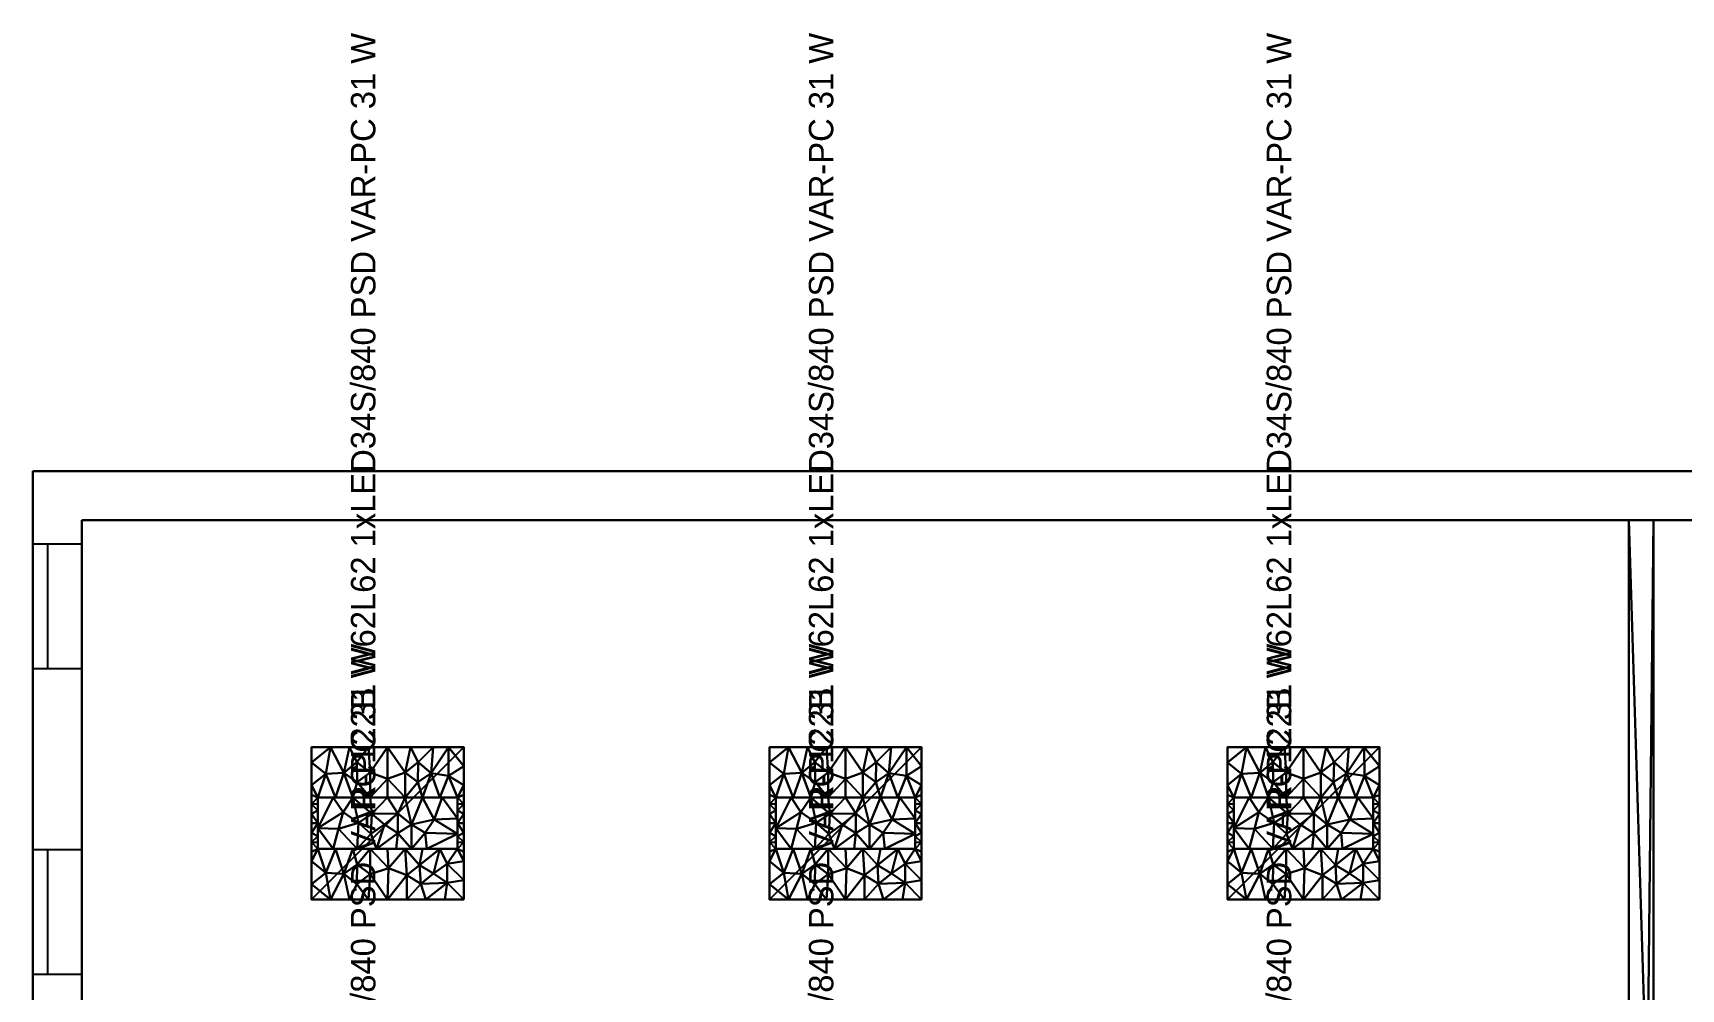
# Model space of a CAD drawing. Extents: x -15.3 to 44, y -4.2 to 20.6.
# Drawn here: x 26.02 to 32.75, y 16.71 to 20.62 of the extents above; entities that cross this region are included whole.
import ezdxf
from ezdxf.enums import TextEntityAlignment as Align

# ---------------------------------------------------------------- set-up
doc = ezdxf.new("R2010")
doc.units = 0
doc.header["$MEASUREMENT"] = 0
for name, color, linetype in [('rexp_3D-Objekte', 7, 'Continuous'), ('rexp_Leuchten', 7, 'Continuous'), ('rexp_Leuchten_3d', 7, 'Continuous'), ('rexp_Leuchten_Besch', 7, 'Continuous'), ('rexp_Raum_Besch', 7, 'Continuous'), ('rexp_Raumelemente', 7, 'Continuous')]:
    doc.layers.add(name, color=color, linetype=linetype)
doc.layers.get('rexp_Leuchten').off()

# ---------------------------------------------------------------- blocks, each defined once
blk = doc.blocks.new('rexp_room_100')
at = {"layer": 'rexp_Raumelemente', "color": 251, "true_color": 0x646464}
for p, q in [((40.994, 7.865, 3.03), (40.994, 22.711, 3.03)), ((40.994, 22.711, 3.03), (50.1292, 22.711, 3.03)), ((40.994, 22.711), (50.1292, 22.711)), ((40.994, 22.711, 3.03), (40.994, 22.711)), ((50.1292, 22.711, 3.03), (40.994, 22.711, 3.03)), ((40.994, 7.865), (40.994, 22.711)), ((40.994, 22.711, 3.03), (40.994, 7.865, 3.03)), ((40.994, 22.711), (40.994, 22.711, 3.03)), ((41.194, 22.511), (49.929, 22.511)), ((41.194, 8.065), (41.194, 22.511)), ((41.194, 22.511, 2.83), (41.194, 8.065, 2.83)), ((49.929, 22.511, 2.83), (41.194, 22.511, 2.83)), ((49.929, 22.511), (41.194, 22.511)), ((41.194, 22.511, 2.83), (49.929, 22.511, 2.83)), ((41.194, 22.511), (41.194, 22.511, 2.83)), ((41.194, 22.511), (41.194, 8.065)), ((41.194, 22.511, 2.83), (41.194, 22.511)), ((41.194, 8.065, 2.83), (41.194, 22.511, 2.83))]:
    blk.add_line(p, q, dxfattribs=at)
at = {"layer": 'rexp_Raum_Besch', "flags": 10}
for tag, rotation, p in [('L_257_9_0', 0.00001, (45.5615, 22.811)), ('L_257_8_0', 270, (50.2285, 21.9402)), ('L_257_7_0', 0.00005, (51.011, 21.67)), ('L_257_6_0', 89.95897, (52.391, 17.1768)), ('L_257_10_0', 90, (40.894, 15.288)), ('L_257_5_0', 359.97334, (51.0129, 12.6845)), ('L_257_4_0', 270, (50.2375, 10.5239)), ('L_257_3_0', 359.98689, (45.5654, 7.764))]:
    blk.add_attdef(tag, text='', height=0.1, rotation=rotation, dxfattribs=at).set_placement(p, align=Align.MIDDLE_CENTER)
at = {"layer": 'rexp_Raum_Besch', "flags": 8}
blk.add_attdef('Label', (-0.3, -0.3), '', height=0.1, dxfattribs=at)
blk = doc.blocks.new('rexp_wall_elem_100')
at = {"layer": 'rexp_Raumelemente', "color": 4, "true_color": 0x19ffff}
for p, q in [((40.994, 21.905, 0.2), (40.994, 22.415, 0.2)), ((40.994, 22.415, 2.8), (40.994, 21.905, 2.8)), ((40.994, 22.415, 0.2), (40.994, 22.415, 2.8)), ((40.994, 22.415, 2.8), (41.194, 22.415, 2.8)), ((40.994, 22.415, 0.2), (41.194, 22.415, 0.2)), ((41.054, 22.415, 0.2), (41.054, 21.905, 0.2)), ((41.054, 22.415, 2.8), (41.054, 22.415, 0.2)), ((41.194, 22.415, 0.2), (41.194, 21.905, 0.2)), ((41.194, 22.415, 2.8), (41.194, 22.415, 0.2)), ((41.194, 21.905, 2.8), (41.194, 22.415, 2.8)), ((41.194, 22.415, 2.8), (41.194, 22.415, 2.8)), ((41.194, 22.415, 0.2), (41.194, 22.415, 0.2)), ((40.994, 21.905, 2.8), (40.994, 21.905, 0.2)), ((40.994, 21.905, 2.8), (41.194, 21.905, 2.8)), ((40.994, 21.905, 0.2), (41.194, 21.905, 0.2)), ((41.054, 21.905, 2.8), (41.054, 21.905, 0.2)), ((41.194, 21.905, 0.2), (41.194, 21.905, 2.8)), ((41.194, 21.905, 2.8), (41.194, 21.905, 2.8)), ((41.194, 21.905, 0.2), (41.194, 21.905, 0.2)), ((40.994, 20.655, 0.2), (40.994, 21.165, 0.2)), ((40.994, 21.165, 2.8), (40.994, 20.655, 2.8)), ((40.994, 21.165, 0.2), (40.994, 21.165, 2.8)), ((40.994, 21.165, 2.8), (41.194, 21.165, 2.8)), ((40.994, 21.165, 0.2), (41.194, 21.165, 0.2)), ((41.054, 21.165, 0.2), (41.054, 20.655, 0.2)), ((41.054, 21.165, 2.8), (41.054, 21.165, 0.2)), ((41.194, 21.165, 0.2), (41.194, 20.655, 0.2)), ((41.194, 21.165, 2.8), (41.194, 21.165, 0.2)), ((41.194, 20.655, 2.8), (41.194, 21.165, 2.8)), ((41.194, 21.165, 2.8), (41.194, 21.165, 2.8)), ((41.194, 21.165, 0.2), (41.194, 21.165, 0.2)), ((40.994, 20.655, 2.8), (40.994, 20.655, 0.2)), ((40.994, 20.655, 2.8), (41.194, 20.655, 2.8)), ((40.994, 20.655, 0.2), (41.194, 20.655, 0.2)), ((41.054, 20.655, 2.8), (41.054, 20.655, 0.2)), ((41.194, 20.655, 0.2), (41.194, 20.655, 2.8)), ((41.194, 20.655, 2.8), (41.194, 20.655, 2.8)), ((41.194, 20.655, 0.2), (41.194, 20.655, 0.2))]:
    blk.add_line(p, q, dxfattribs=at)
at = {"layer": 'rexp_Raum_Besch', "flags": 10}
for tag, rotation, p in [('L_258_12_44', 90, (40.894, 22.16, 0.2)), ('L_259_1_52', 0.00008, (50.83, 21.67)), ('L_258_11_44', 90, (40.894, 20.91, 0.2)), ('L_258_10_44', 90, (40.894, 19.66, 0.2)), ('L_258_9_44', 90, (40.894, 18.41, 0.2)), ('L_258_8_44', 90, (40.894, 17.16, 0.2)), ('L_258_7_44', 90, (40.894, 15.91, 0.2)), ('L_258_6_44', 90, (40.894, 14.66, 0.2)), ('L_258_5_44', 90, (40.894, 13.41, 0.2)), ('L_258_4_44', 90, (40.894, 12.16, 0.2)), ('L_258_3_44', 90, (40.894, 10.91, 0.2)), ('L_258_2_44', 90, (40.894, 9.66, 0.2)), ('L_258_1_44', 90, (40.894, 8.41, 0.2))]:
    blk.add_attdef(tag, text='', height=0.1, rotation=rotation, dxfattribs=at).set_placement(p, align=Align.MIDDLE_CENTER)
blk.add_attdef('L_258_1_58', text='', height=0.1, dxfattribs=at).set_placement((51.789, 21.67), align=Align.MIDDLE_CENTER)
blk = doc.blocks.new('rexp_lib_99')
at = {"layer": 'rexp_Leuchten_Besch', "flags": 8}
blk.add_attdef('Label', (0.05, 0.05), '', height=0.1, dxfattribs=at)

msp = doc.modelspace()

# ---------------------------------------------------------------- block references
at = {"layer": 'rexp_Leuchten'}
ref = msp.add_blockref('rexp_lib_99', (27.467, 17.3913, 2.83), dxfattribs=dict(at, rotation=89.99999999999999))
ref.add_attrib('Label', 'RC122B W62L62 1xLED34S/840 PSD VAR-PC 31 W', (27.417, 17.4413, 2.83), dxfattribs={"layer": 'rexp_Leuchten_Besch', "height": 0.1, "rotation": 90})
ref = msp.add_blockref('rexp_lib_99', (29.339, 17.3913, 2.83), dxfattribs=dict(at, rotation=89.99999999999999))
ref.add_attrib('Label', 'RC122B W62L62 1xLED34S/840 PSD VAR-PC 31 W', (29.289, 17.4413, 2.83), dxfattribs={"layer": 'rexp_Leuchten_Besch', "height": 0.1, "rotation": 90})
ref = msp.add_blockref('rexp_lib_99', (31.211, 17.3913, 2.83), dxfattribs=dict(at, rotation=89.99999999999999))
ref.add_attrib('Label', 'RC122B W62L62 1xLED34S/840 PSD VAR-PC 31 W', (31.161, 17.4413, 2.83), dxfattribs={"layer": 'rexp_Leuchten_Besch', "height": 0.1, "rotation": 90})
ref = msp.add_blockref('rexp_lib_99', (27.467, 14.8943, 2.83), dxfattribs=dict(at, rotation=89.99999999999999))
ref.add_attrib('Label', 'RC122B W62L62 1xLED34S/840 PSD VAR-PC 31 W', (27.417, 14.9443, 2.83), dxfattribs={"layer": 'rexp_Leuchten_Besch', "height": 0.1, "rotation": 90})
ref = msp.add_blockref('rexp_lib_99', (29.339, 14.8943, 2.83), dxfattribs=dict(at, rotation=89.99999999999999))
ref.add_attrib('Label', 'RC122B W62L62 1xLED34S/840 PSD VAR-PC 31 W', (29.289, 14.9443, 2.83), dxfattribs={"layer": 'rexp_Leuchten_Besch', "height": 0.1, "rotation": 90})
ref = msp.add_blockref('rexp_lib_99', (31.211, 14.8943, 2.83), dxfattribs=dict(at, rotation=89.99999999999999))
ref.add_attrib('Label', 'RC122B W62L62 1xLED34S/840 PSD VAR-PC 31 W', (31.161, 14.9443, 2.83), dxfattribs={"layer": 'rexp_Leuchten_Besch', "height": 0.1, "rotation": 90})
at = {"layer": 'rexp_Raumelemente'}
for name in ['rexp_room_100', 'rexp_wall_elem_100']:
    msp.add_blockref(name, (-14.977, -3.8807), dxfattribs=at)

# ---------------------------------------------------------------- meshes
at = {"layer": 'rexp_3D-Objekte', "color": 254, "true_color": 0xd2d2d2}
mesh = msp.add_polyface(dxfattribs=at)
corners = [(32.6415, 9.1038, 0), (32.5415, 9.1038, 0), (32.6415, 18.6308, 0), (32.5415, 18.6308, 0), (32.5415, 18.6308, 2.83), (32.5415, 16.6543, 2.28), (32.5415, 16.6543), (32.5415, 15.4043, 2.28), (32.5415, 12.4046, 2.28), (32.5415, 15.4043), (32.5415, 12.4046), (32.5415, 11.1546), (32.5415, 9.1038, 2.83), (32.5415, 11.1546, 2.28), (32.6415, 11.1546, 2.28), (32.6415, 12.4046, 2.28), (32.6415, 11.1546, 2.83), (32.6415, 15.4043, 2.83), (32.6415, 15.4043), (32.6415, 15.4043, 2.28), (32.6415, 12.4046), (32.6415, 16.6543, 2.28), (32.6415, 18.6308, 2.83), (32.6415, 16.6543), (32.6415, 11.1546), (32.6415, 9.1038, 2.83)]
mesh.append_faces([[corners[k] for k in face] for face in [(4, 7, 8, 4), (1, 10, 9, 1), (19, 17, 15, 19), (2, 18, 20, 2)]], dxfattribs={"vtx0": -1, "vtx1": -1, "vtx2": -1, "vtx3": -1, "color": 254})
mesh.append_faces([[corners[k] for k in face] for face in [(8, 9, 10, 8), (11, 12, 13, 11), (13, 12, 8, 13), (12, 11, 1, 12), (1, 6, 3, 1), (20, 19, 15, 20), (17, 21, 22, 17), (22, 23, 2, 22), (14, 0, 24, 14), (24, 0, 20, 24), (0, 14, 25, 0), (12, 17, 4, 12)]], dxfattribs={"vtx0": -1, "vtx1": -1, "vtx3": -1, "color": 254})
mesh.append_faces([[corners[k] for k in face] for face in [(3, 6, 5, 3), (15, 17, 16, 15), (14, 16, 25, 14)]], dxfattribs={"vtx0": -1, "vtx2": -1, "vtx3": -1, "color": 254})
mesh.append_faces([[corners[k] for k in face] for face in [(2, 4, 22, 2)]], dxfattribs={"vtx0": -1, "vtx3": -1, "color": 254})
mesh.append_faces([[corners[k] for k in face] for face in [(4, 3, 5, 4), (5, 7, 4, 5), (7, 9, 8, 7), (12, 4, 8, 12), (11, 10, 1, 11), (9, 6, 1, 9), (14, 15, 16, 14), (18, 19, 20, 18), (19, 21, 17, 19), (21, 23, 22, 21), (23, 18, 2, 23), (0, 2, 20, 0), (16, 17, 12, 16)]], dxfattribs={"vtx1": -1, "vtx2": -1, "vtx3": -1, "color": 254})
mesh.append_faces([[corners[k] for k in face] for face in [(0, 1, 2, 0), (14, 13, 15, 14), (24, 11, 14, 24), (20, 10, 24, 20), (15, 8, 20, 15), (19, 7, 21, 19), (18, 9, 19, 18), (23, 6, 18, 23), (21, 5, 23, 21), (3, 4, 2, 3), (1, 0, 12, 1), (25, 16, 12, 25)]], dxfattribs={"vtx1": -1, "vtx3": -1, "color": 254})
mesh.append_faces([[corners[k] for k in face] for face in [(1, 3, 2, 1), (13, 8, 15, 13), (11, 13, 14, 11), (10, 11, 24, 10), (8, 10, 20, 8), (7, 5, 21, 7), (9, 7, 19, 9), (6, 9, 18, 6), (5, 6, 23, 5), (0, 25, 12, 0), (17, 22, 4, 17)]], dxfattribs={"vtx2": -1, "vtx3": -1, "color": 254})
at = {"layer": 'rexp_Leuchten_3d', "color": 9, "true_color": 0xbababa}
mesh = msp.add_polyface(dxfattribs=at)
corners = [(27.752, 17.4963, 2.83), (27.752, 17.2863, 2.83), (27.182, 17.2863, 2.83), (27.182, 17.4963, 2.83), (27.156, 17.7023, 2.83), (27.156, 17.0803, 2.83), (27.778, 17.0803, 2.83), (27.778, 17.7023, 2.83), (27.156, 17.3913, 2.83), (27.778, 17.3913, 2.83), (27.156, 17.5468, 2.83), (27.156, 17.2358, 2.83), (27.778, 17.5468, 2.83), (27.778, 17.2358, 2.83), (27.156, 17.4691, 2.83), (27.156, 17.3136, 2.83), (27.778, 17.4691, 2.83), (27.778, 17.3136, 2.83), (27.156, 17.5079, 2.83), (27.156, 17.2747, 2.83), (27.778, 17.5079, 2.83), (27.778, 17.2747, 2.83), (27.182, 17.3913, 2.83), (27.752, 17.3913, 2.83), (27.752, 17.3388, 2.83), (27.182, 17.4438, 2.83), (27.182, 17.3388, 2.83), (27.752, 17.4438, 2.83), (27.752, 17.3126, 2.83), (27.182, 17.4701, 2.83), (27.182, 17.3126, 2.83), (27.752, 17.4701, 2.83), (27.778, 17.4302, 2.83), (27.156, 17.3524, 2.83), (27.778, 17.3524, 2.83), (27.156, 17.4302, 2.83), (27.467, 17.0803, 2.83), (27.467, 17.2863, 2.83), (27.6095, 17.2863, 2.83), (27.3245, 17.2863, 2.83), (27.3115, 17.0803, 2.83), (27.467, 17.4963, 2.83), (27.467, 17.7023, 2.83), (27.653, 17.7023, 2.83), (27.3245, 17.4963, 2.83), (27.3115, 17.7023, 2.83), (27.6095, 17.4963, 2.83), (27.6225, 17.0803, 2.83), (27.5448, 17.1788, 2.83), (27.3957, 17.1833, 2.83), (27.3957, 17.5993, 2.83), (27.5382, 17.5993, 2.83), (27.6548, 17.1858, 2.83), (27.2884, 17.1852, 2.83), (27.2884, 17.5975, 2.83), (27.6443, 17.5966, 2.83), (27.2337, 17.0803, 2.83), (27.156, 17.1428, 2.83), (27.2337, 17.7023, 2.83), (27.156, 17.6398, 2.83), (27.778, 17.6246, 2.83), (27.7155, 17.7023, 2.83), (27.7164, 17.5857, 2.83), (27.2141, 17.1893, 2.83), (27.2141, 17.5933, 2.83), (27.5448, 17.0803, 2.83), (27.5382, 17.2863, 2.83), (27.3957, 17.2863, 2.83), (27.471, 17.2074, 2.83), (27.3892, 17.0803, 2.83), (27.3957, 17.4963, 2.83), (27.3892, 17.7023, 2.83), (27.5382, 17.4963, 2.83), (27.467, 17.5725, 2.83), (27.56, 17.7023, 2.83), (27.6022, 17.1442, 2.83), (27.5974, 17.2204, 2.83), (27.6807, 17.2863, 2.83), (27.778, 17.1581, 2.83), (27.6807, 17.4963, 2.83), (27.2533, 17.2863, 2.83), (27.2533, 17.4963, 2.83), (27.3427, 17.2228, 2.83), (27.3413, 17.1419, 2.83), (27.3427, 17.5599, 2.83), (27.3413, 17.6408, 2.83), (27.5903, 17.5592, 2.83), (27.5924, 17.6417, 2.83), (27.7106, 17.225, 2.83), (27.7002, 17.0803, 2.83), (27.7109, 17.1474, 2.83)]
mesh.append_faces([[corners[k] for k in face] for face in [(79, 55, 62, 79), (63, 80, 53, 63), (57, 63, 56, 57), (54, 81, 64, 54), (75, 52, 90, 75), (52, 77, 88, 52), (82, 67, 49, 82), (68, 66, 48, 68), (49, 83, 82, 49), (53, 82, 83, 53), (74, 87, 51, 74), (55, 46, 86, 55), (85, 71, 50, 85), (86, 72, 51, 86), (36, 49, 68, 36), (75, 65, 48, 75), (88, 1, 13, 88), (49, 67, 68, 49), (54, 85, 84, 54), (73, 42, 51, 73), (87, 43, 55, 87), (51, 72, 73, 51), (2, 63, 11, 2), (3, 10, 64, 3), (61, 60, 62, 61), (64, 58, 54, 64), (0, 62, 12, 0), (61, 62, 55, 61), (56, 63, 53, 56), (58, 64, 59, 58), (53, 39, 82, 53), (36, 68, 48, 36), (73, 70, 50, 73), (45, 85, 54, 45), (42, 73, 50, 42), (76, 75, 48, 76), (75, 76, 52, 75), (66, 76, 48, 66), (76, 77, 52, 76), (69, 83, 49, 69), (40, 53, 83, 40), (70, 84, 50, 70), (44, 54, 84, 44), (84, 85, 50, 84), (87, 86, 51, 87), (86, 87, 55, 86), (88, 78, 90, 88), (75, 90, 47, 75), (88, 90, 52, 88)]], dxfattribs={"vtx0": -1, "vtx1": -1, "vtx2": -1, "vtx3": -1, "color": 9})
mesh.append_faces([[corners[k] for k in face] for face in [(6, 90, 78, 6), (0, 16, 31, 0), (44, 84, 70, 44), (2, 15, 30, 2), (59, 64, 10, 59), (35, 22, 8, 35), (34, 23, 9, 34), (23, 34, 24, 23), (22, 35, 25, 22), (70, 73, 41, 70), (47, 90, 89, 47), (11, 63, 57, 11), (61, 55, 43, 61), (46, 55, 79, 46), (12, 62, 60, 12), (39, 53, 80, 39), (66, 68, 37, 66), (36, 48, 65, 36), (38, 76, 66, 38), (65, 75, 47, 65), (81, 54, 44, 81), (67, 82, 39, 67), (71, 85, 45, 71), (72, 86, 46, 72), (43, 87, 74, 43), (1, 88, 77, 1), (78, 88, 13, 78)]], dxfattribs={"vtx0": -1, "vtx1": -1, "vtx3": -1, "color": 9})
mesh.append_faces([[corners[k] for k in face] for face in [(3, 18, 10, 3), (1, 21, 13, 1), (2, 19, 15, 2), (0, 20, 16, 0), (3, 14, 18, 3), (2, 11, 19, 2), (0, 12, 20, 0), (1, 17, 21, 1), (25, 35, 14, 25), (24, 34, 17, 24), (17, 28, 24, 17), (14, 29, 25, 14), (22, 33, 8, 22), (23, 32, 9, 23), (17, 1, 28, 17), (14, 3, 29, 14), (15, 26, 30, 15), (16, 27, 31, 16), (27, 16, 32, 27), (26, 15, 33, 26), (83, 69, 40, 83), (53, 40, 56, 53), (68, 67, 37, 68), (49, 36, 69, 49), (73, 72, 41, 73), (51, 42, 74, 51), (62, 0, 79, 62), (63, 2, 80, 63)]], dxfattribs={"vtx0": -1, "vtx2": -1, "vtx3": -1, "color": 9})
mesh.append_faces([[corners[k] for k in face] for face in [(60, 61, 7, 60)]], dxfattribs={"vtx0": -1, "vtx3": -1, "color": 9})
mesh.append_faces([[corners[k] for k in face] for face in [(23, 27, 32, 23), (22, 26, 33, 22), (38, 77, 76, 38), (58, 45, 54, 58), (71, 42, 50, 71), (6, 89, 90, 6), (81, 3, 64, 81)]], dxfattribs={"vtx1": -1, "vtx2": -1, "vtx3": -1, "color": 9})
mesh.append_faces([[corners[k] for k in face] for face in [(59, 4, 58, 59), (56, 5, 57, 56)]], dxfattribs={"vtx2": -1, "vtx3": -1, "color": 9})
mesh = msp.add_polyface(dxfattribs=at)
corners = [(27.778, 17.7023, 2.83), (27.778, 17.0803, 2.83), (27.156, 17.0803, 2.83), (27.156, 17.7023, 2.83), (27.778, 17.7023, 2.83), (27.156, 17.7023, 2.83), (27.156, 17.0803, 2.83), (27.778, 17.0803, 2.83)]
mesh.append_faces([[corners[k] for k in face] for face in [(7, 4, 6, 7)]], dxfattribs={"vtx1": -1, "vtx3": -1, "color": 9})
mesh.append_faces([[corners[k] for k in face] for face in [(4, 5, 6, 4)]], dxfattribs={"vtx2": -1, "vtx3": -1, "color": 9})
mesh = msp.add_polyface(dxfattribs=at)
corners = [(29.624, 17.4963, 2.83), (29.624, 17.2863, 2.83), (29.054, 17.2863, 2.83), (29.054, 17.4963, 2.83), (29.028, 17.7023, 2.83), (29.028, 17.0803, 2.83), (29.65, 17.0803, 2.83), (29.65, 17.7023, 2.83), (29.028, 17.3913, 2.83), (29.65, 17.3913, 2.83), (29.028, 17.5468, 2.83), (29.028, 17.2358, 2.83), (29.65, 17.5468, 2.83), (29.65, 17.2358, 2.83), (29.028, 17.4691, 2.83), (29.028, 17.3136, 2.83), (29.65, 17.4691, 2.83), (29.65, 17.3136, 2.83), (29.028, 17.5079, 2.83), (29.028, 17.2747, 2.83), (29.65, 17.5079, 2.83), (29.65, 17.2747, 2.83), (29.054, 17.3913, 2.83), (29.624, 17.3913, 2.83), (29.624, 17.3388, 2.83), (29.054, 17.4438, 2.83), (29.054, 17.3388, 2.83), (29.624, 17.4438, 2.83), (29.624, 17.3126, 2.83), (29.054, 17.4701, 2.83), (29.054, 17.3126, 2.83), (29.624, 17.4701, 2.83), (29.65, 17.4302, 2.83), (29.028, 17.3524, 2.83), (29.65, 17.3524, 2.83), (29.028, 17.4302, 2.83), (29.339, 17.0803, 2.83), (29.339, 17.2863, 2.83), (29.4815, 17.2863, 2.83), (29.1965, 17.2863, 2.83), (29.1835, 17.0803, 2.83), (29.339, 17.4963, 2.83), (29.339, 17.7023, 2.83), (29.525, 17.7023, 2.83), (29.1965, 17.4963, 2.83), (29.1835, 17.7023, 2.83), (29.4815, 17.4963, 2.83), (29.4945, 17.0803, 2.83), (29.4167, 17.1788, 2.83), (29.2677, 17.1833, 2.83), (29.2677, 17.5993, 2.83), (29.4102, 17.5993, 2.83), (29.5268, 17.1858, 2.83), (29.1604, 17.1852, 2.83), (29.1604, 17.5975, 2.83), (29.5163, 17.5966, 2.83), (29.1057, 17.0803, 2.83), (29.028, 17.1428, 2.83), (29.1057, 17.7023, 2.83), (29.028, 17.6398, 2.83), (29.65, 17.6246, 2.83), (29.5875, 17.7023, 2.83), (29.5884, 17.5857, 2.83), (29.0861, 17.1893, 2.83), (29.0861, 17.5933, 2.83), (29.4167, 17.0803, 2.83), (29.4102, 17.2863, 2.83), (29.2677, 17.2863, 2.83), (29.343, 17.2074, 2.83), (29.2612, 17.0803, 2.83), (29.2677, 17.4963, 2.83), (29.2612, 17.7023, 2.83), (29.4102, 17.4963, 2.83), (29.339, 17.5725, 2.83), (29.432, 17.7023, 2.83), (29.4742, 17.1442, 2.83), (29.4694, 17.2204, 2.83), (29.5527, 17.2863, 2.83), (29.65, 17.1581, 2.83), (29.5527, 17.4963, 2.83), (29.1252, 17.2863, 2.83), (29.1252, 17.4963, 2.83), (29.2147, 17.2228, 2.83), (29.2133, 17.1419, 2.83), (29.2147, 17.5599, 2.83), (29.2133, 17.6408, 2.83), (29.4623, 17.5592, 2.83), (29.4644, 17.6417, 2.83), (29.5826, 17.225, 2.83), (29.5722, 17.0803, 2.83), (29.5829, 17.1474, 2.83)]
mesh.append_faces([[corners[k] for k in face] for face in [(79, 55, 62, 79), (63, 80, 53, 63), (57, 63, 56, 57), (54, 81, 64, 54), (75, 52, 90, 75), (52, 77, 88, 52), (82, 67, 49, 82), (68, 66, 48, 68), (49, 83, 82, 49), (53, 82, 83, 53), (74, 87, 51, 74), (55, 46, 86, 55), (85, 71, 50, 85), (86, 72, 51, 86), (36, 49, 68, 36), (75, 65, 48, 75), (88, 1, 13, 88), (49, 67, 68, 49), (54, 85, 84, 54), (73, 42, 51, 73), (87, 43, 55, 87), (51, 72, 73, 51), (2, 63, 11, 2), (3, 10, 64, 3), (61, 60, 62, 61), (64, 58, 54, 64), (0, 62, 12, 0), (61, 62, 55, 61), (56, 63, 53, 56), (58, 64, 59, 58), (53, 39, 82, 53), (36, 68, 48, 36), (73, 70, 50, 73), (45, 85, 54, 45), (42, 73, 50, 42), (76, 75, 48, 76), (75, 76, 52, 75), (66, 76, 48, 66), (76, 77, 52, 76), (69, 83, 49, 69), (40, 53, 83, 40), (70, 84, 50, 70), (44, 54, 84, 44), (84, 85, 50, 84), (87, 86, 51, 87), (86, 87, 55, 86), (88, 78, 90, 88), (75, 90, 47, 75), (88, 90, 52, 88)]], dxfattribs={"vtx0": -1, "vtx1": -1, "vtx2": -1, "vtx3": -1, "color": 9})
mesh.append_faces([[corners[k] for k in face] for face in [(6, 90, 78, 6), (0, 16, 31, 0), (44, 84, 70, 44), (2, 15, 30, 2), (59, 64, 10, 59), (35, 22, 8, 35), (34, 23, 9, 34), (23, 34, 24, 23), (22, 35, 25, 22), (70, 73, 41, 70), (47, 90, 89, 47), (11, 63, 57, 11), (61, 55, 43, 61), (46, 55, 79, 46), (12, 62, 60, 12), (39, 53, 80, 39), (66, 68, 37, 66), (36, 48, 65, 36), (38, 76, 66, 38), (65, 75, 47, 65), (81, 54, 44, 81), (67, 82, 39, 67), (71, 85, 45, 71), (72, 86, 46, 72), (43, 87, 74, 43), (1, 88, 77, 1), (78, 88, 13, 78)]], dxfattribs={"vtx0": -1, "vtx1": -1, "vtx3": -1, "color": 9})
mesh.append_faces([[corners[k] for k in face] for face in [(3, 18, 10, 3), (1, 21, 13, 1), (2, 19, 15, 2), (0, 20, 16, 0), (3, 14, 18, 3), (2, 11, 19, 2), (0, 12, 20, 0), (1, 17, 21, 1), (25, 35, 14, 25), (24, 34, 17, 24), (17, 28, 24, 17), (14, 29, 25, 14), (22, 33, 8, 22), (23, 32, 9, 23), (17, 1, 28, 17), (14, 3, 29, 14), (15, 26, 30, 15), (16, 27, 31, 16), (27, 16, 32, 27), (26, 15, 33, 26), (83, 69, 40, 83), (53, 40, 56, 53), (68, 67, 37, 68), (49, 36, 69, 49), (73, 72, 41, 73), (51, 42, 74, 51), (62, 0, 79, 62), (63, 2, 80, 63)]], dxfattribs={"vtx0": -1, "vtx2": -1, "vtx3": -1, "color": 9})
mesh.append_faces([[corners[k] for k in face] for face in [(60, 61, 7, 60)]], dxfattribs={"vtx0": -1, "vtx3": -1, "color": 9})
mesh.append_faces([[corners[k] for k in face] for face in [(23, 27, 32, 23), (22, 26, 33, 22), (38, 77, 76, 38), (58, 45, 54, 58), (71, 42, 50, 71), (6, 89, 90, 6), (81, 3, 64, 81)]], dxfattribs={"vtx1": -1, "vtx2": -1, "vtx3": -1, "color": 9})
mesh.append_faces([[corners[k] for k in face] for face in [(59, 4, 58, 59), (56, 5, 57, 56)]], dxfattribs={"vtx2": -1, "vtx3": -1, "color": 9})
mesh = msp.add_polyface(dxfattribs=at)
corners = [(29.65, 17.7023, 2.83), (29.65, 17.0803, 2.83), (29.028, 17.0803, 2.83), (29.028, 17.7023, 2.83), (29.65, 17.7023, 2.83), (29.028, 17.7023, 2.83), (29.028, 17.0803, 2.83), (29.65, 17.0803, 2.83)]
mesh.append_faces([[corners[k] for k in face] for face in [(7, 4, 6, 7)]], dxfattribs={"vtx1": -1, "vtx3": -1, "color": 9})
mesh.append_faces([[corners[k] for k in face] for face in [(4, 5, 6, 4)]], dxfattribs={"vtx2": -1, "vtx3": -1, "color": 9})
mesh = msp.add_polyface(dxfattribs=at)
corners = [(31.496, 17.4963, 2.83), (31.496, 17.2863, 2.83), (30.926, 17.2863, 2.83), (30.926, 17.4963, 2.83), (30.9, 17.7023, 2.83), (30.9, 17.0803, 2.83), (31.522, 17.0803, 2.83), (31.522, 17.7023, 2.83), (30.9, 17.3913, 2.83), (31.522, 17.3913, 2.83), (30.9, 17.5468, 2.83), (30.9, 17.2358, 2.83), (31.522, 17.5468, 2.83), (31.522, 17.2358, 2.83), (30.9, 17.4691, 2.83), (30.9, 17.3136, 2.83), (31.522, 17.4691, 2.83), (31.522, 17.3136, 2.83), (30.9, 17.5079, 2.83), (30.9, 17.2747, 2.83), (31.522, 17.5079, 2.83), (31.522, 17.2747, 2.83), (30.926, 17.3913, 2.83), (31.496, 17.3913, 2.83), (31.496, 17.3388, 2.83), (30.926, 17.4438, 2.83), (30.926, 17.3388, 2.83), (31.496, 17.4438, 2.83), (31.496, 17.3126, 2.83), (30.926, 17.4701, 2.83), (30.926, 17.3126, 2.83), (31.496, 17.4701, 2.83), (31.522, 17.4302, 2.83), (30.9, 17.3524, 2.83), (31.522, 17.3524, 2.83), (30.9, 17.4302, 2.83), (31.211, 17.0803, 2.83), (31.211, 17.2863, 2.83), (31.3535, 17.2863, 2.83), (31.0685, 17.2863, 2.83), (31.0555, 17.0803, 2.83), (31.211, 17.4963, 2.83), (31.211, 17.7023, 2.83), (31.397, 17.7023, 2.83), (31.0685, 17.4963, 2.83), (31.0555, 17.7023, 2.83), (31.3535, 17.4963, 2.83), (31.3665, 17.0803, 2.83), (31.2887, 17.1788, 2.83), (31.1397, 17.1833, 2.83), (31.1397, 17.5993, 2.83), (31.2822, 17.5993, 2.83), (31.3988, 17.1858, 2.83), (31.0324, 17.1852, 2.83), (31.0324, 17.5975, 2.83), (31.3883, 17.5966, 2.83), (30.9777, 17.0803, 2.83), (30.9, 17.1428, 2.83), (30.9777, 17.7023, 2.83), (30.9, 17.6398, 2.83), (31.522, 17.6246, 2.83), (31.4595, 17.7023, 2.83), (31.4604, 17.5857, 2.83), (30.9581, 17.1893, 2.83), (30.9581, 17.5933, 2.83), (31.2887, 17.0803, 2.83), (31.2822, 17.2863, 2.83), (31.1397, 17.2863, 2.83), (31.215, 17.2074, 2.83), (31.1332, 17.0803, 2.83), (31.1397, 17.4963, 2.83), (31.1332, 17.7023, 2.83), (31.2822, 17.4963, 2.83), (31.211, 17.5725, 2.83), (31.304, 17.7023, 2.83), (31.3462, 17.1442, 2.83), (31.3414, 17.2204, 2.83), (31.4247, 17.2863, 2.83), (31.522, 17.1581, 2.83), (31.4247, 17.4963, 2.83), (30.9972, 17.2863, 2.83), (30.9972, 17.4963, 2.83), (31.0867, 17.2228, 2.83), (31.0853, 17.1419, 2.83), (31.0867, 17.5599, 2.83), (31.0853, 17.6408, 2.83), (31.3343, 17.5592, 2.83), (31.3364, 17.6417, 2.83), (31.4546, 17.225, 2.83), (31.4442, 17.0803, 2.83), (31.4549, 17.1474, 2.83)]
mesh.append_faces([[corners[k] for k in face] for face in [(79, 55, 62, 79), (63, 80, 53, 63), (57, 63, 56, 57), (54, 81, 64, 54), (75, 52, 90, 75), (52, 77, 88, 52), (82, 67, 49, 82), (68, 66, 48, 68), (49, 83, 82, 49), (53, 82, 83, 53), (74, 87, 51, 74), (55, 46, 86, 55), (85, 71, 50, 85), (86, 72, 51, 86), (36, 49, 68, 36), (75, 65, 48, 75), (88, 1, 13, 88), (49, 67, 68, 49), (54, 85, 84, 54), (73, 42, 51, 73), (87, 43, 55, 87), (51, 72, 73, 51), (2, 63, 11, 2), (3, 10, 64, 3), (61, 60, 62, 61), (64, 58, 54, 64), (0, 62, 12, 0), (61, 62, 55, 61), (56, 63, 53, 56), (58, 64, 59, 58), (53, 39, 82, 53), (36, 68, 48, 36), (73, 70, 50, 73), (45, 85, 54, 45), (42, 73, 50, 42), (76, 75, 48, 76), (75, 76, 52, 75), (66, 76, 48, 66), (76, 77, 52, 76), (69, 83, 49, 69), (40, 53, 83, 40), (70, 84, 50, 70), (44, 54, 84, 44), (84, 85, 50, 84), (87, 86, 51, 87), (86, 87, 55, 86), (88, 78, 90, 88), (75, 90, 47, 75), (88, 90, 52, 88)]], dxfattribs={"vtx0": -1, "vtx1": -1, "vtx2": -1, "vtx3": -1, "color": 9})
mesh.append_faces([[corners[k] for k in face] for face in [(6, 90, 78, 6), (0, 16, 31, 0), (44, 84, 70, 44), (2, 15, 30, 2), (59, 64, 10, 59), (35, 22, 8, 35), (34, 23, 9, 34), (23, 34, 24, 23), (22, 35, 25, 22), (70, 73, 41, 70), (47, 90, 89, 47), (11, 63, 57, 11), (61, 55, 43, 61), (46, 55, 79, 46), (12, 62, 60, 12), (39, 53, 80, 39), (66, 68, 37, 66), (36, 48, 65, 36), (38, 76, 66, 38), (65, 75, 47, 65), (81, 54, 44, 81), (67, 82, 39, 67), (71, 85, 45, 71), (72, 86, 46, 72), (43, 87, 74, 43), (1, 88, 77, 1), (78, 88, 13, 78)]], dxfattribs={"vtx0": -1, "vtx1": -1, "vtx3": -1, "color": 9})
mesh.append_faces([[corners[k] for k in face] for face in [(3, 18, 10, 3), (1, 21, 13, 1), (2, 19, 15, 2), (0, 20, 16, 0), (3, 14, 18, 3), (2, 11, 19, 2), (0, 12, 20, 0), (1, 17, 21, 1), (25, 35, 14, 25), (24, 34, 17, 24), (17, 28, 24, 17), (14, 29, 25, 14), (22, 33, 8, 22), (23, 32, 9, 23), (17, 1, 28, 17), (14, 3, 29, 14), (15, 26, 30, 15), (16, 27, 31, 16), (27, 16, 32, 27), (26, 15, 33, 26), (83, 69, 40, 83), (53, 40, 56, 53), (68, 67, 37, 68), (49, 36, 69, 49), (73, 72, 41, 73), (51, 42, 74, 51), (62, 0, 79, 62), (63, 2, 80, 63)]], dxfattribs={"vtx0": -1, "vtx2": -1, "vtx3": -1, "color": 9})
mesh.append_faces([[corners[k] for k in face] for face in [(60, 61, 7, 60)]], dxfattribs={"vtx0": -1, "vtx3": -1, "color": 9})
mesh.append_faces([[corners[k] for k in face] for face in [(23, 27, 32, 23), (22, 26, 33, 22), (38, 77, 76, 38), (58, 45, 54, 58), (71, 42, 50, 71), (6, 89, 90, 6), (81, 3, 64, 81)]], dxfattribs={"vtx1": -1, "vtx2": -1, "vtx3": -1, "color": 9})
mesh.append_faces([[corners[k] for k in face] for face in [(59, 4, 58, 59), (56, 5, 57, 56)]], dxfattribs={"vtx2": -1, "vtx3": -1, "color": 9})
mesh = msp.add_polyface(dxfattribs=at)
corners = [(31.522, 17.7023, 2.83), (31.522, 17.0803, 2.83), (30.9, 17.0803, 2.83), (30.9, 17.7023, 2.83), (31.522, 17.7023, 2.83), (30.9, 17.7023, 2.83), (30.9, 17.0803, 2.83), (31.522, 17.0803, 2.83)]
mesh.append_faces([[corners[k] for k in face] for face in [(7, 4, 6, 7)]], dxfattribs={"vtx1": -1, "vtx3": -1, "color": 9})
mesh.append_faces([[corners[k] for k in face] for face in [(4, 5, 6, 4)]], dxfattribs={"vtx2": -1, "vtx3": -1, "color": 9})
mesh = msp.add_polyface(dxfattribs=at)
corners = [(27.182, 17.4963, 2.83), (27.182, 17.2863, 2.83), (27.752, 17.2863, 2.83), (27.752, 17.4963, 2.83), (27.502, 17.2863, 2.83), (27.467, 17.4963, 2.83), (27.6095, 17.4963, 2.83), (27.627, 17.2863, 2.83), (27.752, 17.4113, 2.83), (27.6895, 17.4963, 2.83), (27.5645, 17.3868, 2.83), (27.342, 17.2863, 2.83), (27.4535, 17.3862, 2.83), (27.3245, 17.4963, 2.83), (27.6572, 17.4071, 2.83), (27.182, 17.3713, 2.83), (27.2445, 17.2863, 2.83), (27.752, 17.3488, 2.83), (27.5645, 17.2863, 2.83), (27.5382, 17.4963, 2.83), (27.422, 17.2863, 2.83), (27.3957, 17.4963, 2.83), (27.6207, 17.3521, 2.83), (27.2445, 17.4963, 2.83), (27.5092, 17.3515, 2.83), (27.5087, 17.4314, 2.83), (27.3474, 17.3925, 2.83), (27.2665, 17.368, 2.83), (27.2845, 17.4371, 2.83), (27.398, 17.3488, 2.83), (27.4029, 17.4298, 2.83)]
mesh.append_faces([[corners[k] for k in face] for face in [(22, 18, 10, 22), (25, 24, 12, 25), (25, 10, 24, 25), (17, 7, 22, 17), (14, 9, 8, 14), (14, 22, 10, 14), (24, 20, 12, 24), (26, 27, 28, 26), (16, 15, 27, 16), (30, 12, 29, 30), (6, 14, 10, 6), (17, 22, 14, 17), (18, 24, 10, 18), (29, 11, 26, 29), (25, 30, 5, 25), (12, 20, 29, 12), (25, 12, 30, 25), (19, 10, 25, 19), (28, 15, 23, 28), (11, 27, 26, 11), (26, 28, 13, 26), (15, 28, 27, 15), (30, 29, 26, 30), (13, 30, 26, 13)]], dxfattribs={"vtx0": -1, "vtx1": -1, "vtx2": -1, "vtx3": -1, "color": 9})
mesh.append_faces([[corners[k] for k in face] for face in [(4, 24, 18, 4), (18, 22, 7, 18), (20, 24, 4, 20), (11, 29, 20, 11), (5, 30, 21, 5)]], dxfattribs={"vtx0": -1, "vtx1": -1, "vtx3": -1, "color": 9})
mesh.append_faces([[corners[k] for k in face] for face in [(14, 8, 17, 14), (25, 5, 19, 25), (28, 23, 13, 28), (30, 13, 21, 30)]], dxfattribs={"vtx0": -1, "vtx2": -1, "vtx3": -1, "color": 9})
mesh.append_faces([[corners[k] for k in face] for face in [(8, 9, 3, 8), (15, 16, 1, 15)]], dxfattribs={"vtx0": -1, "vtx3": -1, "color": 9})
mesh.append_faces([[corners[k] for k in face] for face in [(6, 9, 14, 6), (19, 6, 10, 19), (11, 16, 27, 11)]], dxfattribs={"vtx1": -1, "vtx2": -1, "vtx3": -1, "color": 9})
mesh.append_faces([[corners[k] for k in face] for face in [(2, 7, 17, 2)]], dxfattribs={"vtx1": -1, "vtx3": -1, "color": 9})
mesh.append_faces([[corners[k] for k in face] for face in [(15, 0, 23, 15)]], dxfattribs={"vtx2": -1, "vtx3": -1, "color": 9})
mesh = msp.add_polyface(dxfattribs=at)
corners = [(29.054, 17.4963, 2.83), (29.054, 17.2863, 2.83), (29.624, 17.2863, 2.83), (29.624, 17.4963, 2.83), (29.374, 17.2863, 2.83), (29.339, 17.4963, 2.83), (29.4815, 17.4963, 2.83), (29.499, 17.2863, 2.83), (29.624, 17.4113, 2.83), (29.5615, 17.4963, 2.83), (29.4365, 17.3868, 2.83), (29.214, 17.2863, 2.83), (29.3255, 17.3862, 2.83), (29.1965, 17.4963, 2.83), (29.5292, 17.4071, 2.83), (29.054, 17.3713, 2.83), (29.1165, 17.2863, 2.83), (29.624, 17.3488, 2.83), (29.4365, 17.2863, 2.83), (29.4102, 17.4963, 2.83), (29.294, 17.2863, 2.83), (29.2677, 17.4963, 2.83), (29.4927, 17.3521, 2.83), (29.1165, 17.4963, 2.83), (29.3812, 17.3515, 2.83), (29.3807, 17.4314, 2.83), (29.2194, 17.3925, 2.83), (29.1385, 17.368, 2.83), (29.1565, 17.4371, 2.83), (29.27, 17.3488, 2.83), (29.2749, 17.4298, 2.83)]
mesh.append_faces([[corners[k] for k in face] for face in [(22, 18, 10, 22), (25, 24, 12, 25), (25, 10, 24, 25), (17, 7, 22, 17), (14, 9, 8, 14), (14, 22, 10, 14), (24, 20, 12, 24), (26, 27, 28, 26), (16, 15, 27, 16), (30, 12, 29, 30), (6, 14, 10, 6), (17, 22, 14, 17), (18, 24, 10, 18), (29, 11, 26, 29), (25, 30, 5, 25), (12, 20, 29, 12), (25, 12, 30, 25), (19, 10, 25, 19), (28, 15, 23, 28), (11, 27, 26, 11), (26, 28, 13, 26), (15, 28, 27, 15), (30, 29, 26, 30), (13, 30, 26, 13)]], dxfattribs={"vtx0": -1, "vtx1": -1, "vtx2": -1, "vtx3": -1, "color": 9})
mesh.append_faces([[corners[k] for k in face] for face in [(4, 24, 18, 4), (18, 22, 7, 18), (20, 24, 4, 20), (11, 29, 20, 11), (5, 30, 21, 5)]], dxfattribs={"vtx0": -1, "vtx1": -1, "vtx3": -1, "color": 9})
mesh.append_faces([[corners[k] for k in face] for face in [(14, 8, 17, 14), (25, 5, 19, 25), (28, 23, 13, 28), (30, 13, 21, 30)]], dxfattribs={"vtx0": -1, "vtx2": -1, "vtx3": -1, "color": 9})
mesh.append_faces([[corners[k] for k in face] for face in [(8, 9, 3, 8), (15, 16, 1, 15)]], dxfattribs={"vtx0": -1, "vtx3": -1, "color": 9})
mesh.append_faces([[corners[k] for k in face] for face in [(6, 9, 14, 6), (19, 6, 10, 19), (11, 16, 27, 11)]], dxfattribs={"vtx1": -1, "vtx2": -1, "vtx3": -1, "color": 9})
mesh.append_faces([[corners[k] for k in face] for face in [(2, 7, 17, 2)]], dxfattribs={"vtx1": -1, "vtx3": -1, "color": 9})
mesh.append_faces([[corners[k] for k in face] for face in [(15, 0, 23, 15)]], dxfattribs={"vtx2": -1, "vtx3": -1, "color": 9})
mesh = msp.add_polyface(dxfattribs=at)
corners = [(30.926, 17.4963, 2.83), (30.926, 17.2863, 2.83), (31.496, 17.2863, 2.83), (31.496, 17.4963, 2.83), (31.246, 17.2863, 2.83), (31.211, 17.4963, 2.83), (31.3535, 17.4963, 2.83), (31.371, 17.2863, 2.83), (31.496, 17.4113, 2.83), (31.4335, 17.4963, 2.83), (31.3085, 17.3868, 2.83), (31.086, 17.2863, 2.83), (31.1975, 17.3862, 2.83), (31.0685, 17.4963, 2.83), (31.4012, 17.4071, 2.83), (30.926, 17.3713, 2.83), (30.9885, 17.2863, 2.83), (31.496, 17.3488, 2.83), (31.3085, 17.2863, 2.83), (31.2822, 17.4963, 2.83), (31.166, 17.2863, 2.83), (31.1397, 17.4963, 2.83), (31.3647, 17.3521, 2.83), (30.9885, 17.4963, 2.83), (31.2532, 17.3515, 2.83), (31.2527, 17.4314, 2.83), (31.0914, 17.3925, 2.83), (31.0105, 17.368, 2.83), (31.0285, 17.4371, 2.83), (31.142, 17.3488, 2.83), (31.1469, 17.4298, 2.83)]
mesh.append_faces([[corners[k] for k in face] for face in [(22, 18, 10, 22), (25, 24, 12, 25), (25, 10, 24, 25), (17, 7, 22, 17), (14, 9, 8, 14), (14, 22, 10, 14), (24, 20, 12, 24), (26, 27, 28, 26), (16, 15, 27, 16), (30, 12, 29, 30), (6, 14, 10, 6), (17, 22, 14, 17), (18, 24, 10, 18), (29, 11, 26, 29), (25, 30, 5, 25), (12, 20, 29, 12), (25, 12, 30, 25), (19, 10, 25, 19), (28, 15, 23, 28), (11, 27, 26, 11), (26, 28, 13, 26), (15, 28, 27, 15), (30, 29, 26, 30), (13, 30, 26, 13)]], dxfattribs={"vtx0": -1, "vtx1": -1, "vtx2": -1, "vtx3": -1, "color": 9})
mesh.append_faces([[corners[k] for k in face] for face in [(4, 24, 18, 4), (18, 22, 7, 18), (20, 24, 4, 20), (11, 29, 20, 11), (5, 30, 21, 5)]], dxfattribs={"vtx0": -1, "vtx1": -1, "vtx3": -1, "color": 9})
mesh.append_faces([[corners[k] for k in face] for face in [(14, 8, 17, 14), (25, 5, 19, 25), (28, 23, 13, 28), (30, 13, 21, 30)]], dxfattribs={"vtx0": -1, "vtx2": -1, "vtx3": -1, "color": 9})
mesh.append_faces([[corners[k] for k in face] for face in [(8, 9, 3, 8), (15, 16, 1, 15)]], dxfattribs={"vtx0": -1, "vtx3": -1, "color": 9})
mesh.append_faces([[corners[k] for k in face] for face in [(6, 9, 14, 6), (19, 6, 10, 19), (11, 16, 27, 11)]], dxfattribs={"vtx1": -1, "vtx2": -1, "vtx3": -1, "color": 9})
mesh.append_faces([[corners[k] for k in face] for face in [(2, 7, 17, 2)]], dxfattribs={"vtx1": -1, "vtx3": -1, "color": 9})
mesh.append_faces([[corners[k] for k in face] for face in [(15, 0, 23, 15)]], dxfattribs={"vtx2": -1, "vtx3": -1, "color": 9})

doc.saveas('drawing.dxf')
